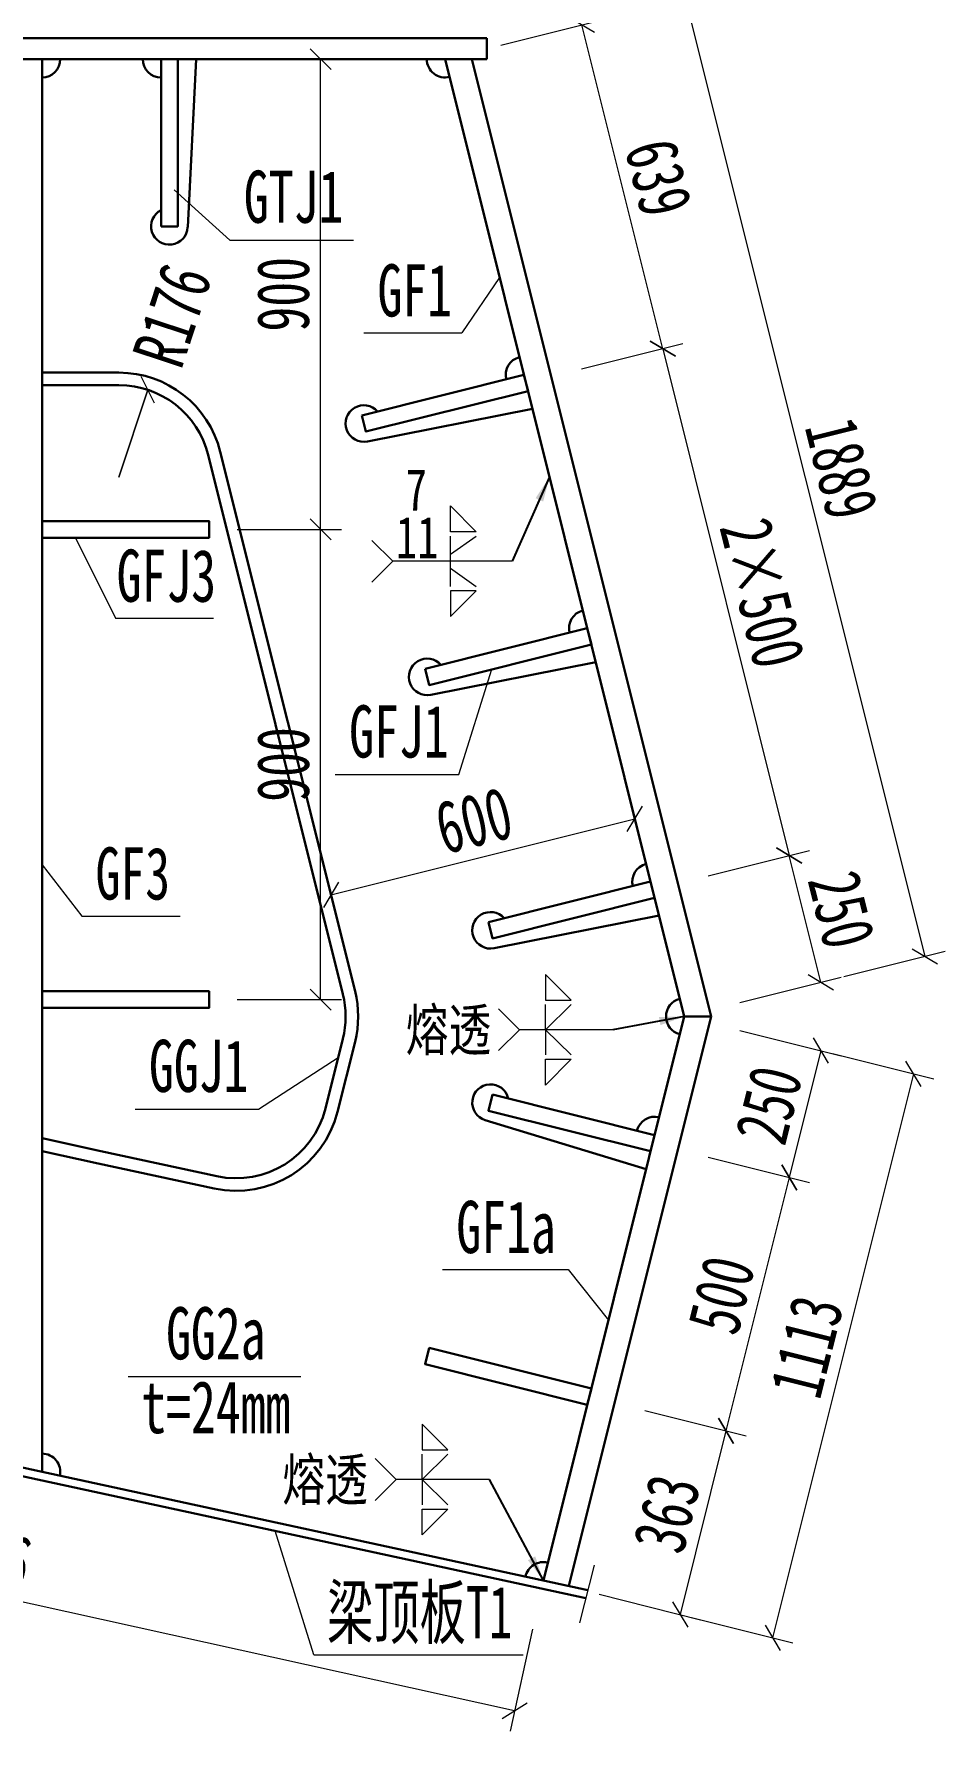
# Model space of a CAD drawing. Header units: millimetres. Extents: x -89049 to 410567, y -307459 to -100425.
# Drawn here: x 127919 to 129663, y -262716 to -259467 of the extents above; entities that cross this region are included whole.
import ezdxf
from ezdxf.enums import TextEntityAlignment as Align

# ---------------------------------------------------------------- set-up
doc = ezdxf.new("R2010")
doc.units = ezdxf.units.MM
doc.layers.get('Defpoints').update_dxf_attribs({"color": 8})
for name, color, linetype, lineweight in [('Dim', 4, 'Continuous', 15), ('文字', 7, 'Continuous', 15), ('桥 构造粗实', 1, 'Continuous', 30), ('细实线', 4, 'Continuous', 15)]:
    doc.layers.add(name, color=color, linetype=linetype, lineweight=lineweight)
doc.layers.add('Text', color=4, linetype='Continuous')
doc.styles.add('111', font='', dxfattribs={"width": 0.7})
doc.styles.add('BM_Dim', font='', dxfattribs={"width": 0.85})
doc.styles.add('SMEDI', font='', dxfattribs={"width": 0.75})
doc.styles.get("Standard").update_dxf_attribs({"font": ''})
doc.styles.get('111').set_extended_font_data('仿宋_GB2312')
doc.styles.get('BM_Dim').set_extended_font_data('仿宋_GB2312')
doc.styles.get('SMEDI').set_extended_font_data('仿宋_GB2312')
doc.styles.get('Standard').set_extended_font_data('仿宋_GB2312')
doc.dimstyles.new('200', dxfattribs={"dimscale": 0, "dimtxt": 2.5, "dimasz": 1, "dimexe": 1, "dimexo": 1, "dimgap": 0.6, "dimtad": 1, "dimdec": 0, "dimdsep": 46, "dimtxsty": '111', "dimblk": 'OBLIQUE', "dimcen": 0, "dimclrd": 4, "dimclre": 4, "dimclrt": 4, "dimadec": 1, "dimazin": 2, "dimtfac": 1, "dimtdec": 0, "dimtix": 1, "dimtmove": 2, "dimatfit": 3, "dimfxl": 4, "dimfxlon": 1, "dimtolj": 1, "dimlwd": -1, "dimlwe": -1, "dimarcsym": 0})
doc.dimstyles.new('MSteel_1.0_1.0', dxfattribs={"dimtxt": 3, "dimasz": 1.2, "dimexe": 1, "dimexo": 1, "dimgap": 1, "dimtad": 3, "dimtoh": 1, "dimdec": 0, "dimzin": 0, "dimdsep": 46, "dimtxsty": 'Standard', "dimblk": 'ARCHTICK', "dimcen": 0.09, "dimclrd": 3, "dimclre": 3, "dimadec": 0, "dimazin": 0, "dimtfac": 1, "dimtdec": 4, "dimtofl": 0, "dimtmove": 0, "dimatfit": 3, "dimfxl": 1, "dimtolj": 1, "dimtzin": 0, "dimarcsym": 0})

# ---------------------------------------------------------------- blocks, each defined once
blk = doc.blocks.new('28-280过焊孔')
at = {"layer": '桥 构造粗实', "color": 7}
blk.add_line((51, 0), (35, 321.7), dxfattribs=at)
for centre, start, end in [((0, 320), 2.8591, 242.8016), ((-16, 0), 90, 180)]:
    blk.add_arc(centre, 35, start, end, dxfattribs=at)
blk = doc.blocks.new('_Oblique')
at = {"color": 0, "linetype": 'ByBlock', "lineweight": -2}
blk.add_line((-0.5, -0.5), (0.5, 0.5), dxfattribs=at)
blk = doc.blocks.new('*D2069')
at = {"layer": 'Defpoints', "color": 0, "transparency": 16777216}
for p in [(126819, -261967.6), (128894.2, -262427.4), (128839, -262676.7)]:
    blk.add_point(p, dxfattribs=at)
at = {"layer": '细实线', "color": 4, "transparency": 16777216}
for p, q in [((126798.3, -262060.8), (126755.1, -262256)), ((126763.7, -262217), (128839, -262676.7)), ((128873.6, -262520.5), (128830.3, -262715.8))]:
    blk.add_line(p, q, dxfattribs=at)
at = {"layer": '细实线', "color": 4, "transparency": 16777216, "xscale": 40, "yscale": 40, "zscale": 40}
for p, rotation in [((126763.7, -262217), 167.5079134788075), ((128839, -262676.7), 347.5079134788075)]:
    blk.add_blockref('_Oblique', p, dxfattribs=dict(at, rotation=rotation))
at = {"layer": '细实线', "color": 4, "transparency": 16777216, "insert": (127816.8, -262377), "char_height": 100, "attachment_point": 5, "rotation": 347.5079, "style": '111'}
blk.add_mtext('\\A1;2126', dxfattribs=at)
blk = doc.blocks.new('全融透2')
at = {"layer": 'Dim'}
blk.add_line((0, 0), (-4.479, 0), dxfattribs=at)
for points in [[(-3.227, 2.645), (-3.227, 1.414), (-1.995, 1.414)], [(-3.227, -2.645), (-3.227, -1.414), (-1.995, -1.414)]]:
    blk.add_lwpolyline(points, close=True, dxfattribs=at)
for points in [[(-5.479, 1), (-4.479, 0), (-5.479, -1)], [(-1.995, 1.206), (-3.227, 0), (-3.227, 1.206)], [(-1.995, -1.206), (-3.227, 0), (-3.227, -1.206)]]:
    blk.add_lwpolyline(points, dxfattribs=at)
at = {"layer": 'Text', "style": 'SMEDI', "width": 0.75}
blk.add_text('熔透', height=2, dxfattribs=at).set_placement((-9.923, 0), align=Align.MIDDLE_LEFT)
blk = doc.blocks.new('_ArchTick')
at = {"color": 0, "linetype": 'ByBlock', "const_width": 0.15}
blk.add_lwpolyline([(-0.5, -0.5), (0.5, 0.5)], dxfattribs=at)
blk = doc.blocks.new('半融透2')
at = {"layer": 'Dim'}
for p, q in [((-2.953, 0.335), (-1.722, 1.206)), ((0, 0), (-5.713, 0)), ((-2.953, -0.335), (-1.722, -1.206))]:
    blk.add_line(p, q, dxfattribs=at)
for points in [[(-1.722, 1.414), (-2.953, 1.414), (-2.953, 2.645)], [(-1.722, -1.414), (-2.953, -1.414), (-2.953, -2.645)]]:
    blk.add_lwpolyline(points, close=True, dxfattribs=at)
for points in [[(-6.713, -1), (-5.713, 0), (-6.713, 1)], [(-2.953, -1.206), (-2.953, 0), (-2.953, 1.206)]]:
    blk.add_lwpolyline(points, dxfattribs=at)
at = {"layer": 'Text', "style": 'SMEDI', "width": 0.75}
blk.add_text('7', height=2, dxfattribs=at).set_placement((-5.104, 3.422), align=Align.MIDDLE_LEFT)
blk = doc.blocks.new('*D2101')
at = {"layer": 'Defpoints', "color": 0, "transparency": 16777216}
for p in [(128706, -259266.8), (127122.1, -259515.6), (128706, -259515.6)]:
    blk.add_point(p, dxfattribs=at)
at = {"layer": '细实线', "color": 4, "transparency": 16777216}
for p, q in [((127122.1, -259426.8), (127122.1, -259226.8)), ((128706, -259426.8), (128706, -259226.8)), ((127122.1, -259266.8), (128706, -259266.8))]:
    blk.add_line(p, q, dxfattribs=at)
at = {"layer": '细实线', "color": 4, "transparency": 16777216, "xscale": 40, "yscale": 40, "zscale": 40, "rotation": 180}
blk.add_blockref('_Oblique', (127122.1, -259266.8), dxfattribs=at)
at = {"layer": '细实线', "color": 4, "transparency": 16777216, "xscale": 40, "yscale": 40, "zscale": 40}
blk.add_blockref('_Oblique', (128706, -259266.8), dxfattribs=at)
at = {"layer": '细实线', "color": 4, "transparency": 16777216, "insert": (127914.1, -259195.3), "char_height": 100, "attachment_point": 5, "style": '111'}
blk.add_mtext('\\A1;3×528', dxfattribs=at)
blk = doc.blocks.new('*D2102')
at = {"layer": 'Defpoints', "color": 0, "transparency": 16777216}
for p in [(128786, -259266.8), (128706, -259515.6), (128786, -259515.6)]:
    blk.add_point(p, dxfattribs=at)
at = {"layer": '细实线', "color": 4, "transparency": 16777216}
for p, q in [((128706, -259426.8), (128706, -259226.8)), ((128786, -259426.8), (128786, -259226.8)), ((128706, -259266.8), (128666, -259266.8)), ((128706, -259266.8), (128786, -259266.8)), ((128786, -259266.8), (128826, -259266.8))]:
    blk.add_line(p, q, dxfattribs=at)
at = {"layer": '细实线', "color": 4, "transparency": 16777216, "xscale": 40, "yscale": 40, "zscale": 40}
blk.add_blockref('_Oblique', (128706, -259266.8), dxfattribs=at)
at = {"layer": '细实线', "color": 4, "transparency": 16777216, "xscale": 40, "yscale": 40, "zscale": 40, "rotation": 180}
blk.add_blockref('_Oblique', (128786, -259266.8), dxfattribs=at)
at = {"layer": '细实线', "color": 4, "transparency": 16777216, "insert": (128746, -259195.3), "char_height": 100, "attachment_point": 5, "style": '111'}
blk.add_mtext('\\A1;80', dxfattribs=at)
blk = doc.blocks.new('*D2103')
at = {"layer": 'Defpoints', "color": 0, "transparency": 16777216}
for p in [(128786, -259094.9), (127042.1, -259515.6), (128786, -259515.6)]:
    blk.add_point(p, dxfattribs=at)
at = {"layer": '细实线', "color": 4, "transparency": 16777216}
for p, q in [((127042.1, -259254.9), (127042.1, -259054.9)), ((128786, -259254.9), (128786, -259054.9)), ((127042.1, -259094.9), (128786, -259094.9))]:
    blk.add_line(p, q, dxfattribs=at)
at = {"layer": '细实线', "color": 4, "transparency": 16777216, "xscale": 40, "yscale": 40, "zscale": 40, "rotation": 180}
blk.add_blockref('_Oblique', (127042.1, -259094.9), dxfattribs=at)
at = {"layer": '细实线', "color": 4, "transparency": 16777216, "xscale": 40, "yscale": 40, "zscale": 40}
blk.add_blockref('_Oblique', (128786, -259094.9), dxfattribs=at)
at = {"layer": '细实线', "color": 4, "transparency": 16777216, "insert": (127914.1, -259024.4), "char_height": 100, "attachment_point": 5, "style": '111'}
blk.add_mtext('\\A1;1744', dxfattribs=at)
blk = doc.blocks.new('*D2119')
at = {"layer": 'Defpoints', "color": 0, "transparency": 16777216}
for p in [(127042.1, -259475.6), (125835.8, -262427.4), (128894.2, -262427.4)]:
    blk.add_point(p, dxfattribs=at)
at = {"layer": '细实线', "color": 4, "transparency": 16777216}
for p, q in [((125995.8, -259475.6), (125795.8, -259475.6)), ((125835.8, -259475.6), (125835.8, -262427.4)), ((125995.8, -262427.4), (125795.8, -262427.4))]:
    blk.add_line(p, q, dxfattribs=at)
at = {"layer": '细实线', "color": 4, "transparency": 16777216, "xscale": 40, "yscale": 40, "zscale": 40}
for p, rotation in [((125835.8, -259475.6), 90), ((125835.8, -262427.4), 270)]:
    blk.add_blockref('_Oblique', p, dxfattribs=dict(at, rotation=rotation))
at = {"layer": '细实线', "color": 4, "transparency": 16777216, "insert": (125764.3, -260951.5), "char_height": 100, "attachment_point": 5, "rotation": 90, "style": '111'}
blk.add_mtext('\\A1;2952', dxfattribs=at)
blk = doc.blocks.new('*D2135')
at = {"layer": 'Defpoints', "color": 0, "transparency": 16777216}
for p in [(129365.2, -261040), (129103.4, -261105.4), (129164.1, -261348)]:
    blk.add_point(p, dxfattribs=at)
at = {"layer": '细实线', "color": 4, "transparency": 16777216}
for p, q in [((129210, -261078.8), (129404, -261030.3)), ((129425.8, -261282.5), (129365.2, -261040)), ((129270.6, -261321.3), (129464.6, -261272.8))]:
    blk.add_line(p, q, dxfattribs=at)
at = {"layer": '细实线', "color": 4, "transparency": 16777216, "xscale": 40, "yscale": 40, "zscale": 40}
for p, rotation in [((129365.2, -261040), 104.0358325339153), ((129425.8, -261282.5), 284.0358325339153)]:
    blk.add_blockref('_Oblique', p, dxfattribs=dict(at, rotation=rotation))
at = {"layer": '细实线', "color": 4, "transparency": 16777216, "insert": (129464.9, -261143.9), "char_height": 100, "attachment_point": 5, "rotation": 284.0358, "style": '111'}
blk.add_mtext('\\A1;250', dxfattribs=at)
blk = doc.blocks.new('*D2136')
at = {"layer": 'Defpoints', "color": 0, "transparency": 16777216}
for p in [(128860.9, -260135.3), (129365.2, -261040), (129103.4, -261105.4)]:
    blk.add_point(p, dxfattribs=at)
at = {"layer": '细实线', "color": 4, "transparency": 16777216}
for p, q in [((128967.5, -260108.6), (129161.5, -260060.1)), ((129122.7, -260069.8), (129365.2, -261040)), ((129210, -261078.8), (129404.1, -261030.3))]:
    blk.add_line(p, q, dxfattribs=at)
at = {"layer": '细实线', "color": 4, "transparency": 16777216, "xscale": 40, "yscale": 40, "zscale": 40}
for p, rotation in [((129122.7, -260069.8), 104.0358640189954), ((129365.2, -261040), 284.0358640189954)]:
    blk.add_blockref('_Oblique', p, dxfattribs=dict(at, rotation=rotation))
at = {"layer": '细实线', "color": 4, "transparency": 16777216, "insert": (129313.4, -260537.6), "char_height": 100, "attachment_point": 5, "rotation": 284.0359, "style": '111'}
blk.add_mtext('\\A1;\\f仿宋_GB2312|b0|i0|c134|p49;2×500', dxfattribs=at)
blk = doc.blocks.new('*D2137')
at = {"layer": 'Defpoints', "color": 0, "transparency": 16777216}
for p in [(128967.8, -259450.1), (128706, -259515.6), (128860.9, -260135.3)]:
    blk.add_point(p, dxfattribs=at)
at = {"layer": '细实线', "color": 4, "transparency": 16777216}
for p, q in [((128812.5, -259488.9), (129006.6, -259440.4)), ((129122.7, -260069.8), (128967.8, -259450.1)), ((128967.5, -260108.6), (129161.5, -260060.1))]:
    blk.add_line(p, q, dxfattribs=at)
at = {"layer": '细实线', "color": 4, "transparency": 16777216, "xscale": 40, "yscale": 40, "zscale": 40}
for p, rotation in [((128967.8, -259450.1), 104.0398543716799), ((129122.7, -260069.8), 284.0398543716799)]:
    blk.add_blockref('_Oblique', p, dxfattribs=dict(at, rotation=rotation))
at = {"layer": '细实线', "color": 4, "transparency": 16777216, "insert": (129114.7, -259742.6), "char_height": 100, "attachment_point": 5, "rotation": 284.0399, "style": '111'}
blk.add_mtext('\\A1;639', dxfattribs=at)
blk = doc.blocks.new('*D2138')
at = {"layer": 'Defpoints', "color": 0, "transparency": 16777216}
for p in [(129164.1, -261348), (129103.4, -261590.5), (129365.2, -261656)]:
    blk.add_point(p, dxfattribs=at)
at = {"layer": '细实线', "color": 4, "transparency": 16777216}
for p, q in [((129270.6, -261374.6), (129464.6, -261423.1)), ((129425.8, -261413.4), (129365.2, -261656)), ((129210, -261617.1), (129404, -261665.7))]:
    blk.add_line(p, q, dxfattribs=at)
at = {"layer": '细实线', "color": 4, "transparency": 16777216, "xscale": 40, "yscale": 40, "zscale": 40}
for p, rotation in [((129425.8, -261413.4), 75.96416746608466), ((129365.2, -261656), 255.9641674660847)]:
    blk.add_blockref('_Oblique', p, dxfattribs=dict(at, rotation=rotation))
at = {"layer": '细实线', "color": 4, "transparency": 16777216, "insert": (129326.1, -261517.3), "char_height": 100, "attachment_point": 5, "rotation": 75.9642, "style": '111'}
blk.add_mtext('\\A1;250', dxfattribs=at)
blk = doc.blocks.new('*D2139')
at = {"layer": 'Defpoints', "color": 0, "transparency": 16777216}
for p in [(129103.4, -261590.5), (128982.2, -262075.6), (129243.9, -262141)]:
    blk.add_point(p, dxfattribs=at)
at = {"layer": '细实线', "color": 4, "transparency": 16777216}
for p, q in [((129210, -261617.1), (129404, -261665.7)), ((129365.2, -261656), (129243.9, -262141)), ((129088.7, -262102.2), (129282.7, -262150.7))]:
    blk.add_line(p, q, dxfattribs=at)
at = {"layer": '细实线', "color": 4, "transparency": 16777216, "xscale": 40, "yscale": 40, "zscale": 40}
for p, rotation in [((129365.2, -261656), 75.9643422626135), ((129243.9, -262141), 255.9643422626135)]:
    blk.add_blockref('_Oblique', p, dxfattribs=dict(at, rotation=rotation))
at = {"layer": '细实线', "color": 4, "transparency": 16777216, "insert": (129235.1, -261881.1), "char_height": 100, "attachment_point": 5, "rotation": 75.9643, "style": '111'}
blk.add_mtext('\\A1;500', dxfattribs=at)
blk = doc.blocks.new('*D2140')
at = {"layer": 'Defpoints', "color": 0, "transparency": 16777216}
for p in [(128706, -259515.6), (129624.7, -261232.8), (129164.1, -261348)]:
    blk.add_point(p, dxfattribs=at)
at = {"layer": '细实线', "color": 4, "transparency": 16777216}
for p, q in [((129011.4, -259439.2), (129205.4, -259390.7)), ((129166.6, -259400.4), (129624.7, -261232.8)), ((129469.4, -261271.6), (129663.5, -261223.1))]:
    blk.add_line(p, q, dxfattribs=at)
at = {"layer": '细实线', "color": 4, "transparency": 16777216, "xscale": 40, "yscale": 40, "zscale": 40}
for p, rotation in [((129166.6, -259400.4), 104.0358325338611), ((129624.7, -261232.8), 284.0358325338611)]:
    blk.add_blockref('_Oblique', p, dxfattribs=dict(at, rotation=rotation))
at = {"layer": '细实线', "color": 4, "transparency": 16777216, "insert": (129465.1, -260299.3), "char_height": 100, "attachment_point": 5, "rotation": 284.0358, "style": '111'}
blk.add_mtext('\\A1;1889', dxfattribs=at)
blk = doc.blocks.new('*D2141')
at = {"layer": 'Defpoints', "color": 0, "transparency": 16777216}
for p in [(129164.1, -261348), (128894.2, -262427.4), (129333.2, -262537.2)]:
    blk.add_point(p, dxfattribs=at)
at = {"layer": '细实线', "color": 4, "transparency": 16777216}
for p, q in [((129447.8, -261418.9), (129641.9, -261467.4)), ((129603, -261457.7), (129333.2, -262537.2)), ((129178, -262498.3), (129372, -262546.9))]:
    blk.add_line(p, q, dxfattribs=at)
at = {"layer": '细实线', "color": 4, "transparency": 16777216, "xscale": 40, "yscale": 40, "zscale": 40}
for p, rotation in [((129603, -261457.7), 75.96428399710082), ((129333.2, -262537.2), 255.9642839971008)]:
    blk.add_blockref('_Oblique', p, dxfattribs=dict(at, rotation=rotation))
at = {"layer": '细实线', "color": 4, "transparency": 16777216, "insert": (129398.7, -261980.1), "char_height": 100, "attachment_point": 5, "rotation": 75.9643, "style": '111'}
blk.add_mtext('\\A1;1113', dxfattribs=at)
blk = doc.blocks.new('*D2142')
at = {"layer": 'Defpoints', "color": 0, "transparency": 16777216}
for p in [(128982.2, -262075.6), (128894.2, -262427.4), (129156, -262492.9)]:
    blk.add_point(p, dxfattribs=at)
at = {"layer": '细实线', "color": 4, "transparency": 16777216}
for p, q in [((129088.7, -262102.2), (129282.7, -262150.7)), ((129243.9, -262141), (129156, -262492.9)), ((129000.8, -262454), (129194.8, -262502.6))]:
    blk.add_line(p, q, dxfattribs=at)
at = {"layer": '细实线', "color": 4, "transparency": 16777216, "xscale": 40, "yscale": 40, "zscale": 40}
for p, rotation in [((129243.9, -262141), 75.96416349950157), ((129156, -262492.9), 255.9641634995016)]:
    blk.add_blockref('_Oblique', p, dxfattribs=dict(at, rotation=rotation))
at = {"layer": '细实线', "color": 4, "transparency": 16777216, "insert": (129130.5, -262299.6), "char_height": 100, "attachment_point": 5, "rotation": 75.9642, "style": '111'}
blk.add_mtext('\\A1;363', dxfattribs=at)
blk = doc.blocks.new('*D2157')
at = {"layer": 'Defpoints', "color": 0, "transparency": 16777216}
for p in [(126012.7, -261967.6), (126819, -261967.6), (128894.2, -262427.4)]:
    blk.add_point(p, dxfattribs=at)
at = {"layer": '细实线', "color": 4, "transparency": 16777216}
for p, q in [((126172.7, -261967.6), (125972.7, -261967.6)), ((126012.7, -262427.4), (126012.7, -261967.6)), ((126172.7, -262427.4), (125972.7, -262427.4))]:
    blk.add_line(p, q, dxfattribs=at)
at = {"layer": '细实线', "color": 4, "transparency": 16777216, "xscale": 40, "yscale": 40, "zscale": 40}
for p, rotation in [((126012.7, -261967.6), 90), ((126012.7, -262427.4), 270)]:
    blk.add_blockref('_Oblique', p, dxfattribs=dict(at, rotation=rotation))
at = {"layer": '细实线', "color": 4, "transparency": 16777216, "insert": (125941.2, -262197.5), "char_height": 100, "attachment_point": 5, "rotation": 90, "style": '111'}
blk.add_mtext('\\A1;460', dxfattribs=at)
blk = doc.blocks.new('*D2171')
at = {"layer": 'Defpoints', "color": 0, "transparency": 16777216}
for p in [(129025.6, -260794), (128443.5, -260939.5), (129069.5, -260969.6)]:
    blk.add_point(p, dxfattribs=at)
at = {"layer": '细实线', "color": 4, "transparency": 16777216}
for p, q in [((129035.3, -260832.8), (129079.2, -261008.4)), ((128453.2, -260978.3), (128497.1, -261154)), ((128487.4, -261115.2), (129069.5, -260969.6))]:
    blk.add_line(p, q, dxfattribs=at)
at = {"layer": '细实线', "color": 4, "transparency": 16777216, "xscale": 40, "yscale": 40, "zscale": 40}
for p, rotation in [((129069.5, -260969.6), 14.03583253364308), ((128487.4, -261115.2), 194.0358325336431)]:
    blk.add_blockref('_Oblique', p, dxfattribs=dict(at, rotation=rotation))
at = {"layer": '细实线', "color": 4, "transparency": 16777216, "insert": (128761.1, -260973), "char_height": 100, "attachment_point": 5, "rotation": 14.0358, "style": '111'}
blk.add_mtext('\\A1;600', dxfattribs=at)
blk = doc.blocks.new('*D2178')
at = {"layer": 'Defpoints', "color": 0, "transparency": 16777216}
for p in [(127823.6, -260115.6), (127935.3, -260115.6), (127935.3, -260139.6)]:
    blk.add_point(p, dxfattribs=at)
at = {"layer": '细实线', "color": 4, "transparency": 16777216}
for p, q in [((127823.6, -260115.6), (127823.6, -260075.6)), ((127895.3, -260115.6), (127783.6, -260115.6)), ((127895.3, -260139.6), (127783.6, -260139.6)), ((127823.6, -260139.6), (127823.6, -260115.6)), ((127823.6, -260139.6), (127823.6, -260179.6))]:
    blk.add_line(p, q, dxfattribs=at)
at = {"layer": '细实线', "color": 4, "transparency": 16777216, "xscale": 40, "yscale": 40, "zscale": 40}
for p, rotation in [((127823.6, -260115.6), 270), ((127823.6, -260139.6), 90)]:
    blk.add_blockref('_Oblique', p, dxfattribs=dict(at, rotation=rotation))
at = {"layer": '细实线', "color": 4, "transparency": 16777216, "insert": (127753.1, -260127.6), "char_height": 100, "attachment_point": 5, "rotation": 90, "style": '111'}
blk.add_mtext('\\A1;24', dxfattribs=at)
blk = doc.blocks.new('*D2179')
at = {"layer": 'Defpoints', "color": 0, "transparency": 16777216}
for p in [(127823.6, -259515.6), (127935.3, -259515.6), (127935.3, -260115.6)]:
    blk.add_point(p, dxfattribs=at)
at = {"layer": '细实线', "color": 4, "transparency": 16777216}
for p, q in [((127895.3, -259515.6), (127783.6, -259515.6)), ((127823.6, -260115.6), (127823.6, -259515.6)), ((127895.3, -260115.6), (127783.6, -260115.6))]:
    blk.add_line(p, q, dxfattribs=at)
at = {"layer": '细实线', "color": 4, "transparency": 16777216, "xscale": 40, "yscale": 40, "zscale": 40}
for p, rotation in [((127823.6, -259515.6), 90), ((127823.6, -260115.6), 270)]:
    blk.add_blockref('_Oblique', p, dxfattribs=dict(at, rotation=rotation))
at = {"layer": '细实线', "color": 4, "transparency": 16777216, "insert": (127752, -259815.6), "char_height": 100, "attachment_point": 5, "rotation": 90, "style": '111'}
blk.add_mtext('\\A1;600', dxfattribs=at)
blk = doc.blocks.new('*D2185')
at = {"layer": 'Defpoints', "color": 0, "transparency": 16777216}
for p in [(128136.6, -260148.5), (128081.4, -260315.6)]:
    blk.add_point(p, dxfattribs=at)
at = {"layer": '细实线', "color": 4, "transparency": 16777216}
for p, q in [((128136.6, -260148.5), (128081.4, -260315.6)), ((128081.4, -260315.6), (128136.6, -260148.5))]:
    blk.add_line(p, q, dxfattribs=at)
at = {"layer": '细实线', "color": 4, "transparency": 16777216, "xscale": 40, "yscale": 40, "zscale": 40, "rotation": 71.68928755219503}
blk.add_blockref('_Oblique', (128136.6, -260148.5), dxfattribs=at)
at = {"layer": '细实线', "color": 4, "transparency": 16777216, "insert": (128183.7, -260006.3), "char_height": 100, "attachment_point": 5, "rotation": 71.6893, "style": '111'}
blk.add_mtext('\\A1;R176', dxfattribs=at)
blk = doc.blocks.new('*D4483')
at = {"layer": 'Defpoints', "color": 0, "transparency": 16777216}
for p in [(128254.1, -260415.6), (128467.7, -260415.6), (128254.1, -261315.6)]:
    blk.add_point(p, dxfattribs=at)
at = {"layer": '细实线', "color": 4, "transparency": 16777216}
for p, q in [((128307.7, -260415.6), (128507.7, -260415.6)), ((128467.7, -261315.6), (128467.7, -260415.6)), ((128307.7, -261315.6), (128507.7, -261315.6))]:
    blk.add_line(p, q, dxfattribs=at)
at = {"layer": '细实线', "color": 4, "transparency": 16777216, "xscale": 40, "yscale": 40, "zscale": 40}
for p, rotation in [((128467.7, -260415.6), 90), ((128467.7, -261315.6), 270)]:
    blk.add_blockref('_Oblique', p, dxfattribs=dict(at, rotation=rotation))
at = {"layer": '细实线', "color": 4, "transparency": 16777216, "insert": (128396.2, -260865.6), "char_height": 100, "attachment_point": 5, "rotation": 90, "style": '111'}
blk.add_mtext('\\A1;900', dxfattribs=at)
blk = doc.blocks.new('*D4484')
at = {"layer": 'Defpoints', "color": 0, "transparency": 16777216}
for p in [(128254.1, -259515.6), (128467.7, -259515.6), (128254.1, -260415.6)]:
    blk.add_point(p, dxfattribs=at)
at = {"layer": '细实线', "color": 4, "transparency": 16777216}
for p, q in [((128307.7, -259515.6), (128507.7, -259515.6)), ((128467.7, -260415.6), (128467.7, -259515.6)), ((128307.7, -260415.6), (128507.7, -260415.6))]:
    blk.add_line(p, q, dxfattribs=at)
at = {"layer": '细实线', "color": 4, "transparency": 16777216, "xscale": 40, "yscale": 40, "zscale": 40}
for p, rotation in [((128467.7, -259515.6), 90), ((128467.7, -260415.6), 270)]:
    blk.add_blockref('_Oblique', p, dxfattribs=dict(at, rotation=rotation))
at = {"layer": '细实线', "color": 4, "transparency": 16777216, "insert": (128396.2, -259965.6), "char_height": 100, "attachment_point": 5, "rotation": 90, "style": '111'}
blk.add_mtext('\\A1;900', dxfattribs=at)

msp = doc.modelspace()

# ---------------------------------------------------------------- linework, layer by layer
at = {"layer": '桥 构造粗实'}
for p, q in [((128786, -259515.6), (128786, -259475.6)), ((127934.1, -262219.7), (127934.1, -259515.6)), ((129164.1, -261348), (129215.6, -261348))]:
    msp.add_line(p, q, dxfattribs=at)
for points in [[(128786, -259475.6), (127914.1, -259475.6), (127042.1, -259475.6)], [(128786, -259515.6), (127914.1, -259515.6), (127042.1, -259515.6)], [(128894.2, -262427.4), (129164.1, -261348), (128706, -259515.6)], [(128943.1, -262438), (129215.6, -261348), (128757.5, -259515.6)], [(126656.8, -261927.2), (127090.4, -262035.3), (127914.1, -262215.4), (128979.4, -262445.8)], [(126652.9, -261942.7), (127086.7, -262050.9), (127910.7, -262231), (128975.5, -262461.4)]]:
    msp.add_lwpolyline(points, dxfattribs=at)
at = {"layer": '桥 构造粗实', "color": 7}
for points in [[(128162.1, -259835.6), (128194.1, -259835.6), (128194, -259515.6), (128162, -259515.6)], [(128546.6, -260197.4), (128554.3, -260228.4), (128864.8, -260150.8), (128857, -260119.8)], [(127934.1, -260399.6), (127934.1, -260431.6), (128254.1, -260431.6), (128254.1, -260399.6)], [(128667.8, -260682.5), (128675.6, -260713.5), (128986.1, -260635.9), (128978.3, -260604.8)], [(128789.1, -261167.5), (128796.9, -261198.6), (129107.3, -261121), (129099.6, -261089.9)], [(127934.1, -261299.6), (127934.1, -261331.6), (128254.1, -261331.6), (128254.1, -261299.6)], [(128796.9, -261497.4), (128789.1, -261528.4), (129099.6, -261606), (129107.3, -261575)], [(128675.6, -261982.4), (128667.8, -262013.5), (128978.3, -262091.1), (128986.1, -262060.1)]]:
    msp.add_lwpolyline(points, close=True, dxfattribs=at)
at = {"layer": '桥 构造粗实'}
for points in [[(127934.1, -261605.6), (128041.6, -261629.1), (128263.7, -261677.1, 0.404894), (128500.1, -261530.2), (128533.5, -261396.5, 0.123101), (128533.5, -261299.5), (128275.4, -260267.1, 0.344153), (128081.4, -260115.6), (127934.1, -260115.6)], [(127934.1, -261581), (128046.7, -261605.6), (128268.8, -261653.7, 0.404894), (128476.8, -261524.3), (128510.2, -261390.7, 0.123101), (128510.2, -261305.3), (128252.1, -260272.9, 0.344153), (128081.4, -260139.6), (127934.1, -260139.6)]]:
    msp.add_lwpolyline(points, format="xyb", dxfattribs=at)
for centre, start, end in [((127934.1, -259515.6), 270, 360), ((128706, -259515.6), 179.9998, 284.0358), ((129164.1, -261348), 104.0358, 255.9643), ((127934.1, -262219.7), 347.7934, 90), ((128894.2, -262427.4), 75.9643, 167.7934)]:
    msp.add_arc(centre, 35, start, end, dxfattribs=at)
at = {"layer": '细实线'}
for p, q in [((128293.9, -259861.7), (128187.3, -259765.5)), ((128293.9, -259861.7), (128530.5, -259861.7)), ((128810.4, -259933.2), (128738.3, -260039.6)), ((128550.2, -260039.6), (128738.3, -260039.6)), ((127998.3, -260431.6), (128074.5, -260585.7)), ((128074.5, -260585.7), (128262.6, -260585.7)), ((128732.1, -260885.1), (128795.8, -260683.4)), ((128495.6, -260885.1), (128732.1, -260885.1)), ((127934.1, -261057.7), (128010.3, -261155.7)), ((128010.3, -261155.7), (128198.4, -261155.7)), ((128348.8, -261525.4), (128501.3, -261426.2)), ((128112.2, -261525.4), (128348.8, -261525.4)), ((128700.9, -261832.4), (128941.6, -261832.4)), ((128941.6, -261832.4), (129018.7, -261929.6)), ((128099.3, -262037.2), (128430, -262037.2)), ((128454.7, -262569.9), (128380.5, -262332.6)), ((128991.2, -262398.5), (128963.7, -262508.7)), ((128454.7, -262569.9), (128855.6, -262569.9))]:
    msp.add_line(p, q, dxfattribs=at)
msp.add_point((128178, -259515.6), dxfattribs=at)

# ---------------------------------------------------------------- block references
at = {"layer": '细实线', "xscale": -1}
for p, rotation in [((128178, -259515.6), 180.0051313810905), ((128860.9, -260135.3), 104.036624505605), ((128982.2, -260620.4), 104.036624505605), ((129103.4, -261105.4), 104.036624505605), ((129103.4, -261590.5), 75.96368562093356)]:
    msp.add_blockref('28-280过焊孔', p, dxfattribs=dict(at, rotation=rotation))
at = {"layer": '细实线', "xscale": 40, "yscale": 40, "zscale": 40}
for name, p in [('半融透2', (128834.5, -260476.6)), ('全融透2', (129027.5, -261373.4)), ('全融透2', (128791.2, -262234.3))]:
    msp.add_blockref(name, p, dxfattribs=at)

# ---------------------------------------------------------------- texts
at = {"layer": 'Text', "style": 'SMEDI', "width": 0.75}
msp.add_text('11', height=80, dxfattribs=at).set_placement((128611.6, -260431), align=Align.MIDDLE_LEFT)
at = {"layer": '文字', "style": 'BM_Dim'}
for s, width, p in [('GTJ1', 0.7, (128415.8, -259858.8)), ('GF1', 0.7, (128647.9, -260038.1)), ('GFJ3', 0.7, (128172.2, -260584.2)), ('GFJ1', 0.7, (128617.4, -260882.3)), ('GF3', 0.7, (128107.9, -261154.2)), ('GGJ1', 0.7, (128234.1, -261522.5)), ('GF1a', 0.7, (128822.7, -261830.9)), ('GG2a', 0.7, (128266.9, -262034.3)), ('t=24mm', 0.7, (128266.9, -262175.6)), ('梁顶板T1', 0.65, (128657.1, -262568.4))]:
    msp.add_text(s, height=100, dxfattribs=dict(at, width=width)).set_placement(p, align=Align.BOTTOM_CENTER)

# ---------------------------------------------------------------- dimensions: what is measured, and where the dimension line sits
at = {"layer": '细实线'}
for base, p1, picture, middle in [((128786, -259094.9), (127042.1, -259515.6), '*D2103', (127914.1, -259024.4)), ((128786, -259266.8), (128706, -259515.6), '*D2102', (128746, -259195.3))]:
    dim = msp.add_linear_dim(base=base, p1=p1, p2=(128786, -259515.6), dimstyle='200', override={"dimscale": 40, "dimblk": 'Oblique'}, dxfattribs=at)
    dim.commit()
    dim.dimension.update_dxf_attribs({"geometry": picture, "text_midpoint": middle})
dim = msp.add_linear_dim(base=(128706, -259266.8), p1=(127122.1, -259515.6), p2=(128706, -259515.6), text='3×528', dimstyle='200', override={"dimscale": 40, "dimtxsty": '111', "dimblk": 'Oblique'}, dxfattribs=at)
dim.commit()
dim.dimension.update_dxf_attribs({"geometry": '*D2101', "text_midpoint": (127914.1, -259195.3)})
for p1, p2, distance, picture, middle in [((128706, -259515.6), (129164.1, -261348), 474.8, '*D2140', (129465.1, -260299.3)), ((128860.9, -260135.3), (128706, -259515.6), -269.8, '*D2137', (129114.7, -259742.6)), ((128443.5, -260939.5), (129025.6, -260794), -181, '*D2171', (128761.1, -260973)), ((129164.1, -261348), (129103.4, -261105.4), -269.8, '*D2135', (129464.9, -261143.9)), ((129164.1, -261348), (128894.2, -262427.4), 452.5, '*D2141', (129398.7, -261980.1)), ((129164.1, -261348), (129103.4, -261590.5), 269.8, '*D2138', (129326.1, -261517.3)), ((129103.4, -261590.5), (128982.2, -262075.6), 269.8, '*D2139', (129235.1, -261881.1)), ((126819, -261967.6), (128894.2, -262427.4), -255.4, '*D2069', (127816.8, -262377)), ((128982.2, -262075.6), (128894.2, -262427.4), 269.8, '*D2142', (129130.5, -262299.6))]:
    dim = msp.add_aligned_dim(p1=p1, p2=p2, distance=distance, dimstyle='200', override={"dimscale": 40, "dimblk": 'Oblique'}, dxfattribs=at)
    dim.commit()
    dim.dimension.update_dxf_attribs({"geometry": picture, "text_midpoint": middle})
for base, p1, p2, angle, picture, middle in [((125835.8, -262427.4), (127042.1, -259475.6), (128894.2, -262427.4), 90, '*D2119', (125764.3, -260951.5)), ((127823.6, -259515.6), (127935.3, -260115.6), (127935.3, -259515.6), 90, '*D2179', (127752, -259815.6)), ((128467.7, -259515.6), (128254.1, -260415.6), (128254.1, -259515.6), 90, '*D4484', (128396.2, -259965.6)), ((127823.6, -260115.6), (127935.3, -260139.6), (127935.3, -260115.6), 90, '*D2178', (127753.1, -260127.6)), ((128467.7, -260415.6), (128254.1, -261315.6), (128254.1, -260415.6), 90, '*D4483', (128396.2, -260865.6)), ((126012.7, -261967.6), (128894.2, -262427.4), (126819, -261967.6), 270, '*D2157', (125941.2, -262197.5))]:
    dim = msp.add_linear_dim(base=base, p1=p1, p2=p2, angle=angle, dimstyle='200', override={"dimscale": 40, "dimblk": 'Oblique'}, dxfattribs=at)
    dim.commit()
    dim.dimension.update_dxf_attribs({"geometry": picture, "text_midpoint": middle})
dim = msp.add_radius_dim(center=(128081.4, -260315.6), mpoint=(128136.6, -260148.5), dimstyle='200', override={"dimscale": 40, "dimblk": 'Oblique'}, dxfattribs=at)
dim.commit()
dim.dimension.update_dxf_attribs({"geometry": '*D2185', "text_midpoint": (128183.7, -260006.3), "dimtype": 164})
dim = msp.add_aligned_dim(p1=(128860.9, -260135.3), p2=(129103.4, -261105.4), distance=269.9, text='\\f仿宋_GB2312|b0|i0|c134|p49;2×500', dimstyle='200', override={"dimscale": 40, "dimtxsty": '111', "dimblk": 'Oblique'}, dxfattribs=at)
dim.commit()
dim.dimension.update_dxf_attribs({"geometry": '*D2136', "text_midpoint": (129313.4, -260537.6)})

# ---------------------------------------------------------------- leaders
at = {"layer": 'Dim'}
for points in [[(128906, -260315.2), (128834.5, -260476.6)], [(129164.1, -261348), (129027.5, -261373.4)], [(128894.2, -262427.4), (128791.2, -262234.3)]]:
    msp.add_leader(points, dimstyle='MSteel_1.0_1.0', override={"dimscale": 40, "dimclrd": 256}, dxfattribs=at)

doc.saveas('drawing.dxf')
